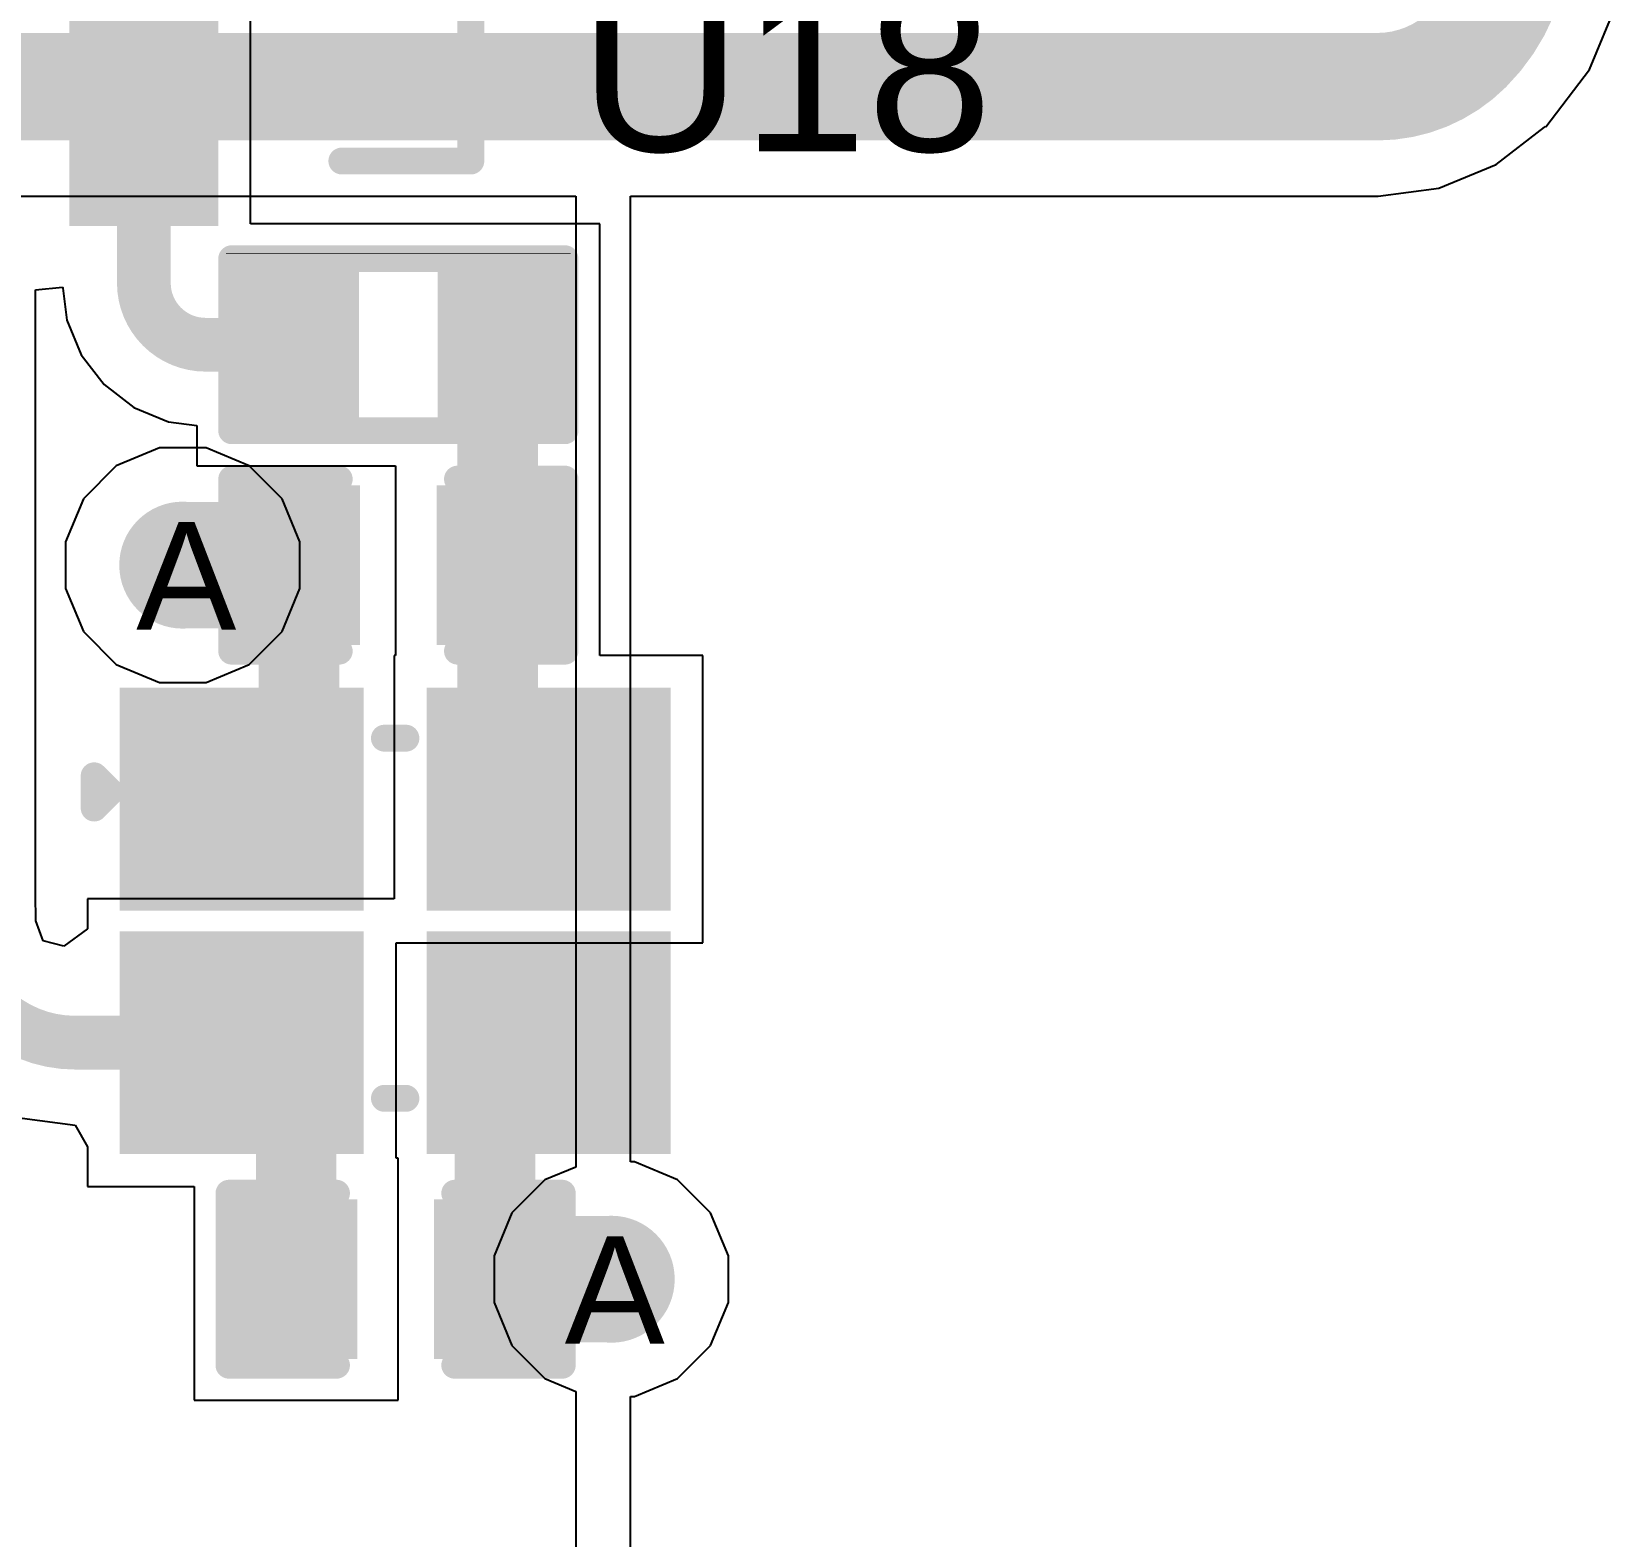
# Model space of a CAD drawing. Header units: inches. Extents: x 0 to 5271, y 0 to 5417.
# Drawn here: x 18.82 to 26.31, y 22.72 to 29.83 of the extents above; entities that cross this region are included whole.
import ezdxf

# ---------------------------------------------------------------- set-up
doc = ezdxf.new("R2010")
doc.units = ezdxf.units.IN
for name, color, linetype in [('Bottom Layer', 5, 'Continuous'), ('Drill Drawing', 1, 'Continuous'), ('L2_GND1', 16, 'Continuous'), ('L3_SIG1', 76, 'Continuous'), ('L4_PWR', 90, 'Continuous'), ('L5_GND2', 156, 'Continuous'), ('L6_SIG2', 130, 'Continuous'), ('L7_GND3', 216, 'Continuous'), ('Top Layer', 1, 'Continuous'), ('Top Overlay', 2, 'Continuous'), ('Top Paste', 8, 'Continuous'), ('Top Solder', 216, 'Continuous'), ('Via Holes', 16, 'Continuous')]:
    doc.layers.add(name, color=color, linetype=linetype)
doc.styles.add('Arial', font='', dxfattribs={"height": 0.2})
doc.styles.get('Arial').set_extended_font_data('Arial')

# ---------------------------------------------------------------- blocks, each defined once
blk = doc.blocks.new('Q22FA12800078__415')
at = {"layer": 'Top Layer'}
for points in [[(-1.2, 1), (-0.25, 1), (-0.25, 0.15), (-1.2, 0.15)], [(0.25, 1), (1.2, 1), (1.2, 0.15), (0.25, 0.15)], [(-1.2, -0.15), (-0.25, -0.15), (-0.25, -1), (-1.2, -1)], [(0.25, -0.15), (1.2, -0.15), (1.2, -1), (0.25, -1)]]:
    blk.add_hatch(color=1, dxfattribs=at).paths.add_polyline_path(points)
at = {"layer": 'Top Paste'}
for points in [[(-1.2, 1), (-0.25, 1), (-0.25, 0.15), (-1.2, 0.15)], [(0.25, 1), (1.2, 1), (1.2, 0.15), (0.25, 0.15)], [(-1.2, -0.15), (-0.25, -0.15), (-0.25, -1), (-1.2, -1)], [(0.25, -0.15), (1.2, -0.15), (1.2, -1), (0.25, -1)]]:
    blk.add_hatch(color=8, dxfattribs=at).paths.add_polyline_path(points)
at = {"layer": 'Top Solder'}
for points in [[(-1.3016, 1.1016), (-0.1484, 1.1016), (-0.1484, 0.0484), (-1.3016, 0.0484)], [(0.1484, 1.1016), (1.3016, 1.1016), (1.3016, 0.0484), (0.1484, 0.0484)], [(-1.3016, -0.0484), (-0.1484, -0.0484), (-0.1484, -1.1016), (-1.3016, -1.1016)], [(0.1484, -0.0484), (1.3016, -0.0484), (1.3016, -1.1016), (0.1484, -1.1016)]]:
    blk.add_hatch(color=216, dxfattribs=at).paths.add_polyline_path(points)
at = {"layer": 'Top Overlay'}
for points in [[(-0.0508, 0.8636, 0.127, 0.127, 0), (0.0508, 0.8636, 0.127, 0.127, 0)], [(-1.4224, 0.6858, 0.127, 0.127, 0), (-1.3462, 0.6096, 0.127, 0.127, 0)], [(-1.4224, 0.5334, 0.127, 0.127, 0), (-1.4224, 0.6858, 0.127, 0.127, 0)], [(-1.4224, 0.5334, 0.127, 0.127, 0), (-1.3462, 0.6096, 0.127, 0.127, 0)], [(-0.0508, -0.8382, 0.127, 0.127, 0), (0.0508, -0.8382, 0.127, 0.127, 0)]]:
    blk.add_lwpolyline(points, format="xyseb", dxfattribs=at)
for points in [[(-0.0825, 0.8636, 0.0635, 0.0635, 1), (-0.019, 0.8636, 0.0635, 0.0635, 1)], [(0.0191, 0.8636, 0.0635, 0.0635, 1), (0.0826, 0.8636, 0.0635, 0.0635, 1)], [(-1.4541, 0.6858, 0.0635, 0.0635, 1), (-1.3906, 0.6858, 0.0635, 0.0635, 1)], [(-1.4541, 0.6858, 0.0635, 0.0635, 1), (-1.3906, 0.6858, 0.0635, 0.0635, 1)], [(-1.3779, 0.6096, 0.0635, 0.0635, 1), (-1.3144, 0.6096, 0.0635, 0.0635, 1)], [(-1.3779, 0.6096, 0.0635, 0.0635, 1), (-1.3144, 0.6096, 0.0635, 0.0635, 1)], [(-1.4541, 0.5334, 0.0635, 0.0635, 1), (-1.3906, 0.5334, 0.0635, 0.0635, 1)], [(-1.4541, 0.5334, 0.0635, 0.0635, 1), (-1.3906, 0.5334, 0.0635, 0.0635, 1)], [(-0.0825, -0.8382, 0.0635, 0.0635, 1), (-0.019, -0.8382, 0.0635, 0.0635, 1)], [(0.0191, -0.8382, 0.0635, 0.0635, 1), (0.0826, -0.8382, 0.0635, 0.0635, 1)]]:
    blk.add_lwpolyline(points, format="xyseb", close=True, dxfattribs=at)
blk = doc.blocks.new('AP6256__420')
at = {"layer": 'Top Layer'}
blk.add_hatch(color=1, dxfattribs=at).paths.add_polyline_path([(-5.1249, -4.75), (-6.2499, -4.75), (-6.2499, -4.25), (-5.1249, -4.25)])
at = {"layer": 'Top Paste'}
blk.add_hatch(color=8, dxfattribs=at).paths.add_polyline_path([(-5.1249, -4.75), (-6.2499, -4.75), (-6.2499, -4.25), (-5.1249, -4.25)])
at = {"layer": 'Top Solder'}
blk.add_hatch(color=216, dxfattribs=at).paths.add_polyline_path([(-5.0233, -4.8516), (-6.3515, -4.8516), (-6.3515, -4.1484), (-5.0233, -4.1484)])
at = {"layer": 'Top Overlay'}
for points in [[(-6.0452, -5.4356, 0.127, 0.127, 0), (-6.0452, -6.0452, 0.127, 0.127, 0)], [(-6.0452, -6.0452, 0.127, 0.127, 0), (-5.08, -6.0452, 0.127, 0.127, 0)]]:
    blk.add_lwpolyline(points, format="xyseb", dxfattribs=at)
for points in [[(-6.0769, -5.4356, 0.0635, 0.0635, 1), (-6.0134, -5.4356, 0.0635, 0.0635, 1)], [(-6.0769, -6.0452, 0.0635, 0.0635, 1), (-6.0134, -6.0452, 0.0635, 0.0635, 1)], [(-6.0769, -6.0452, 0.0635, 0.0635, 1), (-6.0134, -6.0452, 0.0635, 0.0635, 1)]]:
    blk.add_lwpolyline(points, format="xyseb", close=True, dxfattribs=at)
blk = doc.blocks.new('RES_0402_475')
at = {"layer": 'Top Layer'}
for points in [[(-0.6985, -0.3176), (-0.6985, 0.3174), (-0.2413, 0.3174), (-0.2413, -0.3176)], [(0.2413, -0.3176), (0.2413, 0.3174), (0.6985, 0.3174), (0.6985, -0.3176)]]:
    blk.add_hatch(color=1, dxfattribs=at).paths.add_polyline_path(points)
at = {"layer": 'Top Paste'}
for points in [[(-0.6985, -0.3176), (-0.6985, 0.3174), (-0.2413, 0.3174), (-0.2413, -0.3176)], [(0.2413, -0.3176), (0.2413, 0.3174), (0.6985, 0.3174), (0.6985, -0.3176)]]:
    blk.add_hatch(color=8, dxfattribs=at).paths.add_polyline_path(points)
at = {"layer": 'Top Solder'}
for points in [[(-0.7535, -0.3726), (-0.7535, 0.3724), (-0.1863, 0.3724), (-0.1863, -0.3726)], [(0.1863, -0.3726), (0.1863, 0.3724), (0.7535, 0.3724), (0.7535, -0.3726)]]:
    blk.add_hatch(color=216, dxfattribs=at).paths.add_polyline_path(points)
at = {"layer": 'Top Overlay'}
for points in [[(0.7874, 0.4063, 0.127, 0.127, 0), (-0.7874, 0.4063, 0.127, 0.127, 0)], [(-0.7874, 0.4063, 0.127, 0.127, 0), (-0.7874, -0.4065, 0.127, 0.127, 0)], [(0.7874, 0.4063, 0.127, 0.127, 0), (0.7874, -0.4065, 0.127, 0.127, 0)], [(0.7874, -0.4065, 0.127, 0.127, 0), (-0.7874, -0.4065, 0.127, 0.127, 0)], [(0.8128, -0.4319, 0.00323, 0.00323, 0), (-0.8128, -0.4319, 0.00323, 0.00323, 0)]]:
    blk.add_lwpolyline(points, format="xyseb", dxfattribs=at)
for points in [[(-0.8191, 0.4063, 0.0635, 0.0635, 1), (-0.7556, 0.4063, 0.0635, 0.0635, 1)], [(-0.8191, 0.4063, 0.0635, 0.0635, 1), (-0.7556, 0.4063, 0.0635, 0.0635, 1)], [(0.7557, 0.4063, 0.0635, 0.0635, 1), (0.8192, 0.4063, 0.0635, 0.0635, 1)], [(0.7557, 0.4063, 0.0635, 0.0635, 1), (0.8192, 0.4063, 0.0635, 0.0635, 1)], [(-0.8191, -0.4065, 0.0635, 0.0635, 1), (-0.7556, -0.4065, 0.0635, 0.0635, 1)], [(-0.8191, -0.4065, 0.0635, 0.0635, 1), (-0.7556, -0.4065, 0.0635, 0.0635, 1)], [(0.7557, -0.4065, 0.0635, 0.0635, 1), (0.8192, -0.4065, 0.0635, 0.0635, 1)], [(0.7557, -0.4065, 0.0635, 0.0635, 1), (0.8192, -0.4065, 0.0635, 0.0635, 1)], [(-0.8136, -0.4319, 0.00161, 0.00161, 1), (-0.812, -0.4319, 0.00161, 0.00161, 1)], [(0.812, -0.4319, 0.00161, 0.00161, 1), (0.8136, -0.4319, 0.00161, 0.00161, 1)]]:
    blk.add_lwpolyline(points, format="xyseb", close=True, dxfattribs=at)
blk = doc.blocks.new('CAP_0402_625')
at = {"layer": 'Top Layer'}
for points in [[(-0.6985, -0.3175), (-0.6985, 0.3175), (-0.2413, 0.3175), (-0.2413, -0.3175)], [(0.2413, -0.3175), (0.2413, 0.3175), (0.6985, 0.3175), (0.6985, -0.3175)]]:
    blk.add_hatch(color=1, dxfattribs=at).paths.add_polyline_path(points)
at = {"layer": 'Top Paste'}
for points in [[(-0.6985, -0.3175), (-0.6985, 0.3175), (-0.2413, 0.3175), (-0.2413, -0.3175)], [(0.2413, -0.3175), (0.2413, 0.3175), (0.6985, 0.3175), (0.6985, -0.3175)]]:
    blk.add_hatch(color=8, dxfattribs=at).paths.add_polyline_path(points)
at = {"layer": 'Top Solder'}
for points in [[(-0.7585, -0.3775), (-0.7585, 0.3775), (-0.1813, 0.3775), (-0.1813, -0.3775)], [(0.1813, -0.3775), (0.1813, 0.3775), (0.7585, 0.3775), (0.7585, -0.3775)]]:
    blk.add_hatch(color=216, dxfattribs=at).paths.add_polyline_path(points)
at = {"layer": 'Top Overlay'}
for points in [[(-0.7874, -0.4064, 0.127, 0.127, 0), (-0.7874, 0.4064, 0.127, 0.127, 0)], [(-0.7874, 0.4064, 0.127, 0.127, 0), (-0.2794, 0.4064, 0.127, 0.127, 0)], [(0.2794, 0.4064, 0.127, 0.127, 0), (0.7874, 0.4064, 0.127, 0.127, 0)], [(0.7874, -0.4064, 0.127, 0.127, 0), (0.7874, 0.4064, 0.127, 0.127, 0)], [(-0.7874, -0.4064, 0.127, 0.127, 0), (-0.2794, -0.4064, 0.127, 0.127, 0)], [(0.2794, -0.4064, 0.127, 0.127, 0), (0.7874, -0.4064, 0.127, 0.127, 0)]]:
    blk.add_lwpolyline(points, format="xyseb", dxfattribs=at)
for points in [[(-0.8191, 0.4064, 0.0635, 0.0635, 1), (-0.7556, 0.4064, 0.0635, 0.0635, 1)], [(-0.8191, 0.4064, 0.0635, 0.0635, 1), (-0.7556, 0.4064, 0.0635, 0.0635, 1)], [(-0.3111, 0.4064, 0.0635, 0.0635, 1), (-0.2476, 0.4064, 0.0635, 0.0635, 1)], [(0.2477, 0.4064, 0.0635, 0.0635, 1), (0.3112, 0.4064, 0.0635, 0.0635, 1)], [(0.7557, 0.4064, 0.0635, 0.0635, 1), (0.8192, 0.4064, 0.0635, 0.0635, 1)], [(0.7557, 0.4064, 0.0635, 0.0635, 1), (0.8192, 0.4064, 0.0635, 0.0635, 1)], [(-0.8191, -0.4064, 0.0635, 0.0635, 1), (-0.7556, -0.4064, 0.0635, 0.0635, 1)], [(-0.8191, -0.4064, 0.0635, 0.0635, 1), (-0.7556, -0.4064, 0.0635, 0.0635, 1)], [(-0.3111, -0.4064, 0.0635, 0.0635, 1), (-0.2476, -0.4064, 0.0635, 0.0635, 1)], [(0.2477, -0.4064, 0.0635, 0.0635, 1), (0.3112, -0.4064, 0.0635, 0.0635, 1)], [(0.7557, -0.4064, 0.0635, 0.0635, 1), (0.8192, -0.4064, 0.0635, 0.0635, 1)], [(0.7557, -0.4064, 0.0635, 0.0635, 1), (0.8192, -0.4064, 0.0635, 0.0635, 1)]]:
    blk.add_lwpolyline(points, format="xyseb", close=True, dxfattribs=at)
blk = doc.blocks.new('CAP_0402_626')
at = {"layer": 'Top Layer'}
for points in [[(-0.6985, -0.3175), (-0.6985, 0.3175), (-0.2413, 0.3175), (-0.2413, -0.3175)], [(0.2413, -0.3175), (0.2413, 0.3175), (0.6985, 0.3175), (0.6985, -0.3175)]]:
    blk.add_hatch(color=1, dxfattribs=at).paths.add_polyline_path(points)
at = {"layer": 'Top Paste'}
for points in [[(-0.6985, -0.3175), (-0.6985, 0.3175), (-0.2413, 0.3175), (-0.2413, -0.3175)], [(0.2413, -0.3175), (0.2413, 0.3175), (0.6985, 0.3175), (0.6985, -0.3175)]]:
    blk.add_hatch(color=8, dxfattribs=at).paths.add_polyline_path(points)
at = {"layer": 'Top Solder'}
for points in [[(-0.7585, -0.3775), (-0.7585, 0.3775), (-0.1813, 0.3775), (-0.1813, -0.3775)], [(0.1813, -0.3775), (0.1813, 0.3775), (0.7585, 0.3775), (0.7585, -0.3775)]]:
    blk.add_hatch(color=216, dxfattribs=at).paths.add_polyline_path(points)
at = {"layer": 'Top Overlay'}
for points in [[(-0.2794, 0.4064, 0.127, 0.127, 0), (-0.7874, 0.4064, 0.127, 0.127, 0)], [(-0.7874, 0.4064, 0.127, 0.127, 0), (-0.7874, -0.4064, 0.127, 0.127, 0)], [(0.7874, 0.4064, 0.127, 0.127, 0), (0.2794, 0.4064, 0.127, 0.127, 0)], [(0.7874, 0.4064, 0.127, 0.127, 0), (0.7874, -0.4064, 0.127, 0.127, 0)], [(-0.2794, -0.4064, 0.127, 0.127, 0), (-0.7874, -0.4064, 0.127, 0.127, 0)], [(0.7874, -0.4064, 0.127, 0.127, 0), (0.2794, -0.4064, 0.127, 0.127, 0)]]:
    blk.add_lwpolyline(points, format="xyseb", dxfattribs=at)
for points in [[(-0.8191, 0.4064, 0.0635, 0.0635, 1), (-0.7556, 0.4064, 0.0635, 0.0635, 1)], [(-0.8191, 0.4064, 0.0635, 0.0635, 1), (-0.7556, 0.4064, 0.0635, 0.0635, 1)], [(-0.3111, 0.4064, 0.0635, 0.0635, 1), (-0.2476, 0.4064, 0.0635, 0.0635, 1)], [(0.2477, 0.4064, 0.0635, 0.0635, 1), (0.3112, 0.4064, 0.0635, 0.0635, 1)], [(0.7557, 0.4064, 0.0635, 0.0635, 1), (0.8192, 0.4064, 0.0635, 0.0635, 1)], [(0.7557, 0.4064, 0.0635, 0.0635, 1), (0.8192, 0.4064, 0.0635, 0.0635, 1)], [(-0.8191, -0.4064, 0.0635, 0.0635, 1), (-0.7556, -0.4064, 0.0635, 0.0635, 1)], [(-0.8191, -0.4064, 0.0635, 0.0635, 1), (-0.7556, -0.4064, 0.0635, 0.0635, 1)], [(-0.3111, -0.4064, 0.0635, 0.0635, 1), (-0.2476, -0.4064, 0.0635, 0.0635, 1)], [(0.2477, -0.4064, 0.0635, 0.0635, 1), (0.3112, -0.4064, 0.0635, 0.0635, 1)], [(0.7557, -0.4064, 0.0635, 0.0635, 1), (0.8192, -0.4064, 0.0635, 0.0635, 1)], [(0.7557, -0.4064, 0.0635, 0.0635, 1), (0.8192, -0.4064, 0.0635, 0.0635, 1)]]:
    blk.add_lwpolyline(points, format="xyseb", close=True, dxfattribs=at)

msp = doc.modelspace()

# ---------------------------------------------------------------- hatches: boundary and pattern name
at = {"layer": 'Bottom Layer'}
h = msp.add_hatch(color=5, dxfattribs=at)
edge = h.paths.add_edge_path()
edge.add_arc((19.5297, 27.305), 0.3, 0, 360)
h = msp.add_hatch(color=5, dxfattribs=at)
edge = h.paths.add_edge_path()
edge.add_arc((21.5546, 23.9308), 0.3, 0, 360)
at = {"layer": 'L2_GND1'}
h = msp.add_hatch(color=16, dxfattribs=at)
edge = h.paths.add_edge_path()
edge.add_arc((19.5297, 27.305), 0.3, 0, 360)
h = msp.add_hatch(color=16, dxfattribs=at)
edge = h.paths.add_edge_path()
edge.add_arc((21.5546, 23.9308), 0.3, 0, 360)
at = {"layer": 'L3_SIG1'}
h = msp.add_hatch(color=76, dxfattribs=at)
edge = h.paths.add_edge_path()
edge.add_arc((19.5297, 27.305), 0.3, 0, 360)
h = msp.add_hatch(color=76, dxfattribs=at)
edge = h.paths.add_edge_path()
edge.add_arc((21.5546, 23.9308), 0.3, 0, 360)
at = {"layer": 'L4_PWR'}
h = msp.add_hatch(color=90, dxfattribs=at)
edge = h.paths.add_edge_path()
edge.add_arc((19.5297, 27.305), 0.3, 0, 360)
h = msp.add_hatch(color=90, dxfattribs=at)
edge = h.paths.add_edge_path()
edge.add_arc((21.5546, 23.9308), 0.3, 0, 360)
at = {"layer": 'L5_GND2'}
h = msp.add_hatch(color=156, dxfattribs=at)
edge = h.paths.add_edge_path()
edge.add_arc((19.5297, 27.305), 0.3, 0, 360)
h = msp.add_hatch(color=156, dxfattribs=at)
edge = h.paths.add_edge_path()
edge.add_arc((21.5546, 23.9308), 0.3, 0, 360)
at = {"layer": 'L6_SIG2'}
h = msp.add_hatch(color=130, dxfattribs=at)
edge = h.paths.add_edge_path()
edge.add_arc((19.5297, 27.305), 0.3, 0, 360)
h = msp.add_hatch(color=130, dxfattribs=at)
edge = h.paths.add_edge_path()
edge.add_arc((21.5546, 23.9308), 0.3, 0, 360)
at = {"layer": 'L7_GND3'}
h = msp.add_hatch(color=216, dxfattribs=at)
edge = h.paths.add_edge_path()
edge.add_arc((19.5297, 27.305), 0.3, 0, 360)
h = msp.add_hatch(color=216, dxfattribs=at)
edge = h.paths.add_edge_path()
edge.add_arc((21.5546, 23.9308), 0.3, 0, 360)
at = {"layer": 'Top Layer'}
h = msp.add_hatch(color=1, dxfattribs=at)
edge = h.paths.add_edge_path()
edge.add_arc((19.5297, 27.305), 0.3, 0, 360)
for points in [[(19.5297, 27.6038), (19.5297, 27.0061), (20.3073, 27.0061), (20.3073, 27.6038)], [(21.5546, 23.632), (21.5546, 24.2297), (20.777, 24.2297), (20.777, 23.632)]]:
    msp.add_hatch(color=1, dxfattribs=at).paths.add_polyline_path(points)
h = msp.add_hatch(color=1, dxfattribs=at)
edge = h.paths.add_edge_path()
edge.add_arc((21.5546, 23.9308), 0.3, 0, 360)
at = {"layer": 'Via Holes'}
h = msp.add_hatch(color=7, dxfattribs=at)
edge = h.paths.add_edge_path()
edge.add_arc((19.5297, 27.305), 0.15, 0, 360)
h = msp.add_hatch(color=7, dxfattribs=at)
edge = h.paths.add_edge_path()
edge.add_arc((21.5546, 23.9308), 0.15, 0, 360)

# ---------------------------------------------------------------- linework, layer by layer
at = {"layer": 'L4_PWR'}
for p, q in [((26.1781, 29.6471), (26.3087, 29.9624)), ((25.9703, 29.3763), (26.1781, 29.6471)), ((25.7363, 29.1987), (25.9653, 29.3744)), ((25.9653, 29.3744), (25.9694, 29.3772)), ((25.9694, 29.3772), (25.9703, 29.3763)), ((25.465, 29.0863), (25.7363, 29.1987)), ((25.1787, 29.0486), (25.465, 29.0863)), ((18.3214, 29.0477), (21.3868, 29.0477)), ((21.3868, 29.0477), (21.3868, 24.4609)), ((21.6458, 24.4848), (21.6458, 29.0477)), ((21.6458, 29.0477), (25.1739, 29.0477)), ((25.1739, 29.0477), (25.174, 29.0476)), ((25.174, 29.0477), (25.1787, 29.0486)), ((25.174, 29.0476), (25.174, 29.0477)), ((19.4195, 27.859), (19.2159, 27.7747)), ((19.6399, 27.859), (19.4195, 27.859)), ((19.8435, 27.7747), (19.6399, 27.859)), ((19.2159, 27.7747), (19.06, 27.6188)), ((19.9994, 27.6188), (19.8435, 27.7747)), ((19.06, 27.6188), (18.9757, 27.4152)), ((20.0837, 27.4152), (19.9994, 27.6188)), ((18.9757, 27.4152), (18.9757, 27.1948)), ((20.0837, 27.1948), (20.0837, 27.4152)), ((18.9757, 27.1948), (19.06, 26.9912)), ((19.9994, 26.9912), (20.0837, 27.1948)), ((19.06, 26.9912), (19.2159, 26.8353)), ((19.8435, 26.8353), (19.9994, 26.9912)), ((19.2159, 26.8353), (19.4195, 26.751)), ((19.6399, 26.751), (19.8435, 26.8353)), ((19.4195, 26.751), (19.6399, 26.751)), ((21.3868, 24.4609), (21.2408, 24.4004)), ((21.6648, 24.4848), (21.6458, 24.4848)), ((21.8684, 24.4004), (21.6648, 24.4848)), ((21.2408, 24.4004), (21.0849, 24.2446)), ((22.0242, 24.2446), (21.8684, 24.4004)), ((21.0849, 24.2446), (21.0006, 24.041)), ((22.1086, 24.041), (22.0242, 24.2446)), ((21.0006, 24.041), (21.0006, 23.8206)), ((22.1086, 23.8206), (22.1086, 24.041)), ((21.0006, 23.8206), (21.0849, 23.617)), ((22.0242, 23.617), (22.1086, 23.8206)), ((21.0849, 23.617), (21.2408, 23.4611)), ((21.8684, 23.4611), (22.0242, 23.617)), ((21.2408, 23.4611), (21.3868, 23.4006)), ((21.6648, 23.3768), (21.8684, 23.4611)), ((21.3868, 23.4006), (21.3868, 21.0657)), ((21.6458, 21.0657), (21.6458, 23.3768)), ((21.6458, 23.3768), (21.6648, 23.3768))]:
    msp.add_line(p, q, dxfattribs=at)
for points in [[(25.8341, 30.3008, 0.508, 0.508, -0.198912), (25.6032, 29.7434, 0.508, 0.508, 0)], [(25.6032, 29.7434, 0.508, 0.508, -0.198912), (25.174, 29.5656, 0.508, 0.508, 0)], [(18.3214, 29.5656, 0.508, 0.508, 0), (25.1739, 29.5656, 0.508, 0.508, 0)]]:
    msp.add_lwpolyline(points, format="xyseb", dxfattribs=at)
for points in [[(25.4762, 29.7434, 0.254, 0.254, 1), (25.7302, 29.7434, 0.254, 0.254, 1)], [(25.4762, 29.7434, 0.254, 0.254, 1), (25.7302, 29.7434, 0.254, 0.254, 1)], [(25.0469, 29.5656, 0.254, 0.254, 1), (25.3009, 29.5656, 0.254, 0.254, 1)], [(25.047, 29.5656, 0.254, 0.254, 1), (25.301, 29.5656, 0.254, 0.254, 1)]]:
    msp.add_lwpolyline(points, format="xyseb", close=True, dxfattribs=at)
at = {"layer": 'Top Layer'}
for p, q in [((19.85, 28.918), (19.85, 30.2363)), ((21.5011, 28.918), (19.85, 28.918)), ((21.5011, 27.8765), (21.5011, 28.918)), ((18.8345, 28.6058), (18.9615, 28.6183)), ((18.8345, 25.7507), (18.8345, 28.6058)), ((18.9615, 28.6183), (18.9625, 28.6132)), ((18.9625, 28.6132), (18.9823, 28.4624)), ((18.9823, 28.4624), (19.0501, 28.2988)), ((19.0501, 28.2988), (19.1579, 28.1583)), ((19.1579, 28.1583), (19.2984, 28.0505)), ((19.2984, 28.0505), (19.462, 27.9827)), ((19.462, 27.9827), (19.5961, 27.9651)), ((19.5961, 27.9651), (19.5961, 27.775)), ((21.5011, 26.8776), (21.5011, 27.8765)), ((21.5011, 27.8765), (21.5011, 27.8765)), ((19.5961, 27.775), (20.5359, 27.775)), ((20.5359, 27.775), (20.5359, 26.8776)), ((20.5359, 26.8776), (20.5295, 26.8776)), ((20.5295, 26.8776), (20.5295, 25.7276)), ((21.9875, 26.8776), (21.5011, 26.8776)), ((21.9875, 25.5196), (21.9875, 26.8776)), ((18.8361, 25.6237), (18.8345, 25.7507)), ((20.5295, 25.7276), (19.0795, 25.7276)), ((19.0795, 25.7276), (19.0795, 25.587)), ((18.8704, 25.5303), (18.8361, 25.6237)), ((18.8361, 25.6237), (18.8361, 25.6237)), ((19.0795, 25.587), (18.9682, 25.5038)), ((18.9682, 25.5038), (18.8704, 25.5303)), ((20.5375, 24.5023), (20.5375, 25.5196)), ((20.5375, 25.5196), (21.9875, 25.5196)), ((18.7714, 24.6922), (19.021, 24.6594)), ((19.021, 24.6594), (19.0795, 24.5566)), ((19.0795, 24.5566), (19.0795, 24.3696)), ((20.5484, 24.5023), (20.5375, 24.5023)), ((20.5484, 23.3593), (20.5484, 24.5023)), ((19.0795, 24.3696), (19.5832, 24.3696)), ((19.5832, 24.3696), (19.5832, 23.3593)), ((19.5832, 23.3593), (20.5484, 23.3593))]:
    msp.add_line(p, q, dxfattribs=at)
for points in [[(19.346, 28.638, 0.254, 0.254, 0), (19.346, 29.5723, 0.254, 0.254, 0)], [(19.6376, 28.3464, 0.254, 0.254, -0.41421), (19.346, 28.638, 0.254, 0.254, 0)], [(19.6376, 28.3464, 0.254, 0.254, 0), (19.9771, 28.3464, 0.254, 0.254, 0)], [(19.9771, 28.3464, 0.254, 0.254, 0), (20.1041, 28.3465, 0.254, 0.254, 0)], [(19.9771, 28.3464, 0.254, 0.254, 0), (20.1041, 28.3465, 0.254, 0.254, 0)], [(19.9771, 28.3464, 0.254, 0.254, 0), (20.1041, 28.3465, 0.254, 0.254, 0)], [(21.0185, 26.4331, 0.381, 0.381, 0), (21.0185, 28.3211, 0.381, 0.381, 0)], [(21.0185, 26.4331, 0.381, 0.381, 0), (21.0185, 28.3211, 0.381, 0.381, 0)], [(21.0185, 26.4331, 0.381, 0.381, 0), (21.0185, 28.3211, 0.381, 0.381, 0)], [(20.0787, 26.4688, 0.381, 0.381, 0), (20.0787, 27.305, 0.381, 0.381, 0)], [(21.0185, 26.4331, 0.381, 0.381, 0), (21.253, 26.1986, 0.381, 0.381, 0)], [(20.0787, 26.4688, 0.254, 0.254, -0.414214), (19.8085, 26.1986, 0.254, 0.254, 0)], [(21.253, 26.1986, 0.381, 0.381, 0), (21.2585, 26.1986, 0.381, 0.381, 0)], [(19.021, 25.0486, 0.254, 0.254, -0.414213), (18.446, 25.6236, 0.254, 0.254, 0)], [(19.021, 25.0486, 0.254, 0.254, 0), (19.8085, 25.0486, 0.254, 0.254, 0)], [(19.8085, 25.0486, 0.254, 0.254, -0.414214), (20.0404, 24.8168, 0.254, 0.254, 0)], [(20.9802, 24.7703, 0.254, 0.254, -0.414214), (21.2585, 25.0486, 0.254, 0.254, 0)], [(20.0658, 23.9308, 0.381, 0.381, 0), (20.0658, 24.8168, 0.381, 0.381, 0)], [(21.0056, 23.9308, 0.381, 0.381, 0), (21.0056, 24.7703, 0.381, 0.381, 0)]]:
    msp.add_lwpolyline(points, format="xyseb", dxfattribs=at)
for points in [[(19.2825, 29.5723, 0.127, 0.127, 1), (19.4095, 29.5723, 0.127, 0.127, 1)], [(19.2825, 28.638, 0.127, 0.127, 1), (19.4095, 28.638, 0.127, 0.127, 1)], [(19.2825, 28.638, 0.127, 0.127, 1), (19.4095, 28.638, 0.127, 0.127, 1)], [(19.5741, 28.3464, 0.127, 0.127, 1), (19.7011, 28.3464, 0.127, 0.127, 1)], [(19.5741, 28.3464, 0.127, 0.127, 1), (19.7011, 28.3464, 0.127, 0.127, 1)], [(19.9136, 28.3464, 0.127, 0.127, 1), (20.0406, 28.3464, 0.127, 0.127, 1)], [(19.9136, 28.3464, 0.127, 0.127, 1), (20.0406, 28.3464, 0.127, 0.127, 1)], [(19.9136, 28.3464, 0.127, 0.127, 1), (20.0406, 28.3464, 0.127, 0.127, 1)], [(19.9136, 28.3464, 0.127, 0.127, 1), (20.0406, 28.3464, 0.127, 0.127, 1)], [(20.0406, 28.3465, 0.127, 0.127, 1), (20.1676, 28.3465, 0.127, 0.127, 1)], [(20.0406, 28.3465, 0.127, 0.127, 1), (20.1676, 28.3465, 0.127, 0.127, 1)], [(20.0406, 28.3465, 0.127, 0.127, 1), (20.1676, 28.3465, 0.127, 0.127, 1)], [(20.9232, 28.3211, 0.1905, 0.1905, 1), (21.1137, 28.3211, 0.1905, 0.1905, 1)], [(20.9232, 28.3211, 0.1905, 0.1905, 1), (21.1137, 28.3211, 0.1905, 0.1905, 1)], [(20.9232, 28.3211, 0.1905, 0.1905, 1), (21.1137, 28.3211, 0.1905, 0.1905, 1)], [(19.9834, 27.305, 0.1905, 0.1905, 1), (20.1739, 27.305, 0.1905, 0.1905, 1)], [(19.9834, 26.4688, 0.1905, 0.1905, 1), (20.1739, 26.4688, 0.1905, 0.1905, 1)], [(20.9232, 26.4331, 0.1905, 0.1905, 1), (21.1137, 26.4331, 0.1905, 0.1905, 1)], [(20.9232, 26.4331, 0.1905, 0.1905, 1), (21.1137, 26.4331, 0.1905, 0.1905, 1)], [(20.9232, 26.4331, 0.1905, 0.1905, 1), (21.1137, 26.4331, 0.1905, 0.1905, 1)], [(20.9232, 26.4331, 0.1905, 0.1905, 1), (21.1137, 26.4331, 0.1905, 0.1905, 1)], [(20.0152, 26.4688, 0.127, 0.127, 1), (20.1422, 26.4688, 0.127, 0.127, 1)], [(21.1577, 26.1986, 0.1905, 0.1905, 1), (21.3482, 26.1986, 0.1905, 0.1905, 1)], [(21.1577, 26.1986, 0.1905, 0.1905, 1), (21.3482, 26.1986, 0.1905, 0.1905, 1)], [(21.1633, 26.1986, 0.1905, 0.1905, 1), (21.3538, 26.1986, 0.1905, 0.1905, 1)], [(19.745, 26.1986, 0.127, 0.127, 1), (19.872, 26.1986, 0.127, 0.127, 1)], [(18.9575, 25.0486, 0.127, 0.127, 1), (19.0845, 25.0486, 0.127, 0.127, 1)], [(18.9575, 25.0486, 0.127, 0.127, 1), (19.0845, 25.0486, 0.127, 0.127, 1)], [(19.745, 25.0486, 0.127, 0.127, 1), (19.872, 25.0486, 0.127, 0.127, 1)], [(19.745, 25.0486, 0.127, 0.127, 1), (19.872, 25.0486, 0.127, 0.127, 1)], [(21.195, 25.0486, 0.127, 0.127, 1), (21.322, 25.0486, 0.127, 0.127, 1)], [(19.9705, 24.8168, 0.1905, 0.1905, 1), (20.161, 24.8168, 0.1905, 0.1905, 1)], [(20.9103, 24.7703, 0.1905, 0.1905, 1), (21.1008, 24.7703, 0.1905, 0.1905, 1)], [(19.9769, 24.8168, 0.127, 0.127, 1), (20.1039, 24.8168, 0.127, 0.127, 1)], [(20.9167, 24.7703, 0.127, 0.127, 1), (21.0437, 24.7703, 0.127, 0.127, 1)], [(19.9705, 23.9308, 0.1905, 0.1905, 1), (20.161, 23.9308, 0.1905, 0.1905, 1)], [(20.9103, 23.9308, 0.1905, 0.1905, 1), (21.1008, 23.9308, 0.1905, 0.1905, 1)]]:
    msp.add_lwpolyline(points, format="xyseb", close=True, dxfattribs=at)

# ---------------------------------------------------------------- block references
for name, p, rotation in [('AP6256__420', (14.846, 35.2597), 90), ('RES_0402_475', (20.5486, 28.3464), 180), ('CAP_0402_626', (20.5357, 23.9308), 180)]:
    msp.add_blockref(name, p, dxfattribs=dict(rotation=rotation))
for name, p in [('CAP_0402_625', (20.5486, 27.305)), ('Q22FA12800078__415', (20.5335, 25.6237))]:
    msp.add_blockref(name, p)

# ---------------------------------------------------------------- texts
at = {"layer": 'Drill Drawing', "style": 'Arial'}
for p in [(19.3096, 27.0003), (21.3345, 23.6261)]:
    msp.add_text('A', height=0.508, dxfattribs=at).set_placement(p)
at = {"layer": 'Top Overlay', "style": 'Arial'}
msp.add_text('U18', height=0.762, dxfattribs=at).set_placement((21.4028, 29.2602))

doc.saveas('drawing.dxf')
